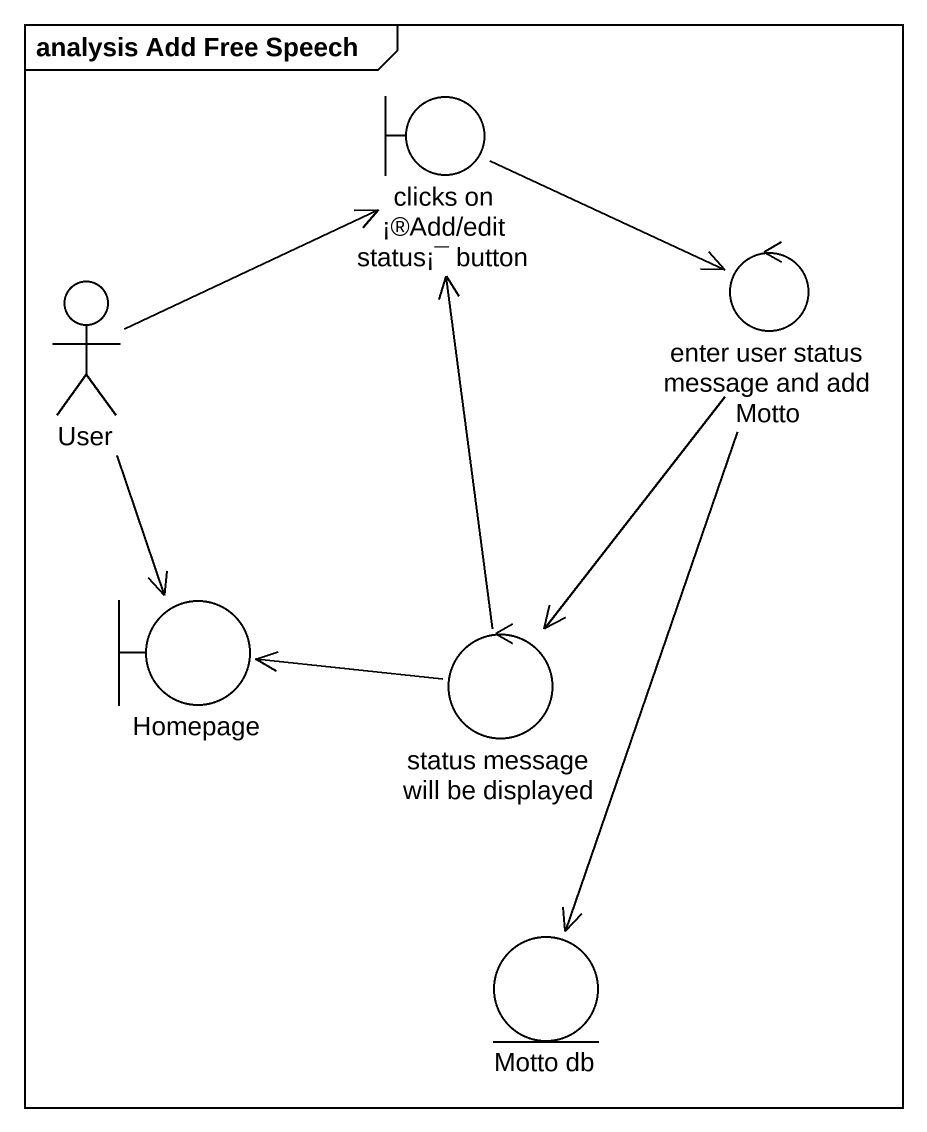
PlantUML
@startuml
mainframe analysis Add Free Speech
boundary "clicks on ¡®Add/edit status¡¯ button" as clicks_on_Add_edit_status
actor User
control "enter user status message and add Motto" as enter_user_status_message
boundary Homepage
control "status message will be displayed" as status_message_will_be
entity "Motto db" as Motto_db
clicks_on_Add_edit_status -right-> enter_user_status_message
User -right-> clicks_on_Add_edit_status
User --> Homepage
enter_user_status_message --> status_message_will_be
enter_user_status_message --> Motto_db
status_message_will_be -up-> clicks_on_Add_edit_status
status_message_will_be -left-> Homepage
@enduml
